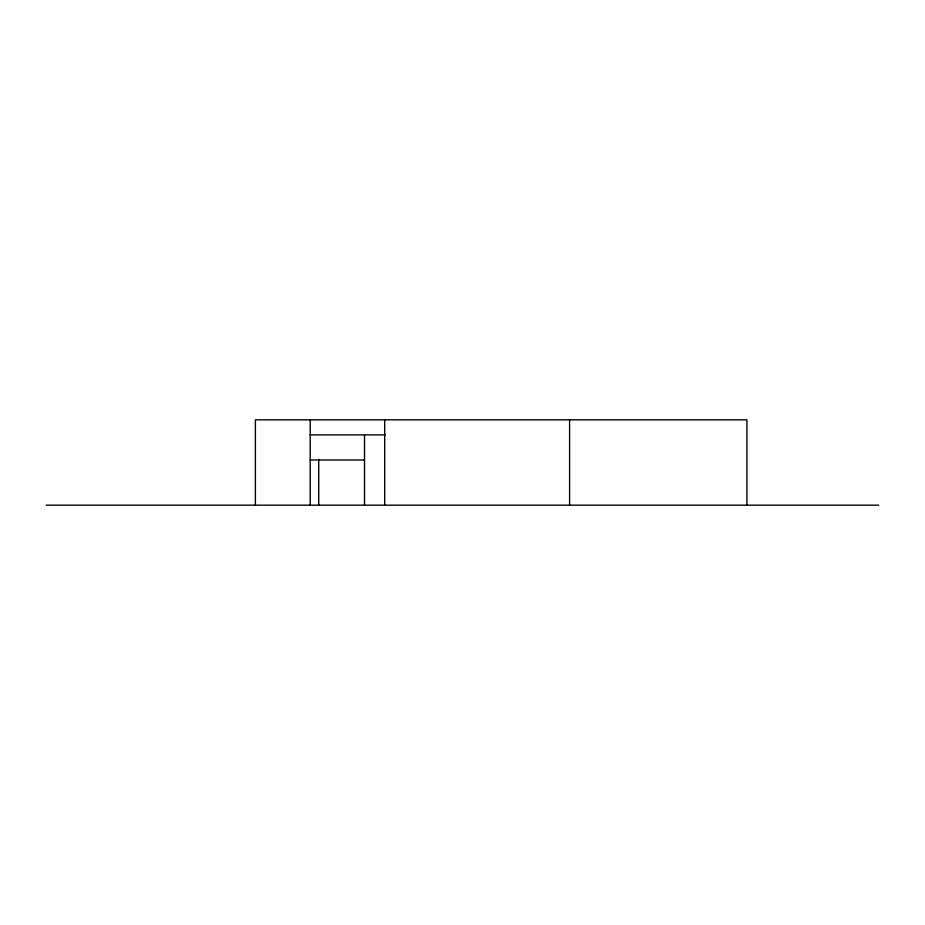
<?xml version="1.0" encoding="UTF-8"?>
<svg xmlns="http://www.w3.org/2000/svg" width="925" height="925" viewBox="0 0 925 925"><rect width="100%" height="100%" fill="white"/><g stroke="black" fill="none" stroke-linecap="round" stroke-linejoin="round"><path stroke-width="1.39" d="M310.21 434.889L385.101 434.889M310.21 459.991L364.519 459.991M46.25 505.177L878.75 505.177M746.914 505.177L746.914 419.823L255.392 419.823L255.392 505.177M569.603 419.823L569.603 505.177M384.708 419.823L384.708 505.177M364.519 434.889L364.519 505.177M318.743 459.274L318.743 505.177M310.21 419.823L310.21 505.177"/></g></svg>
